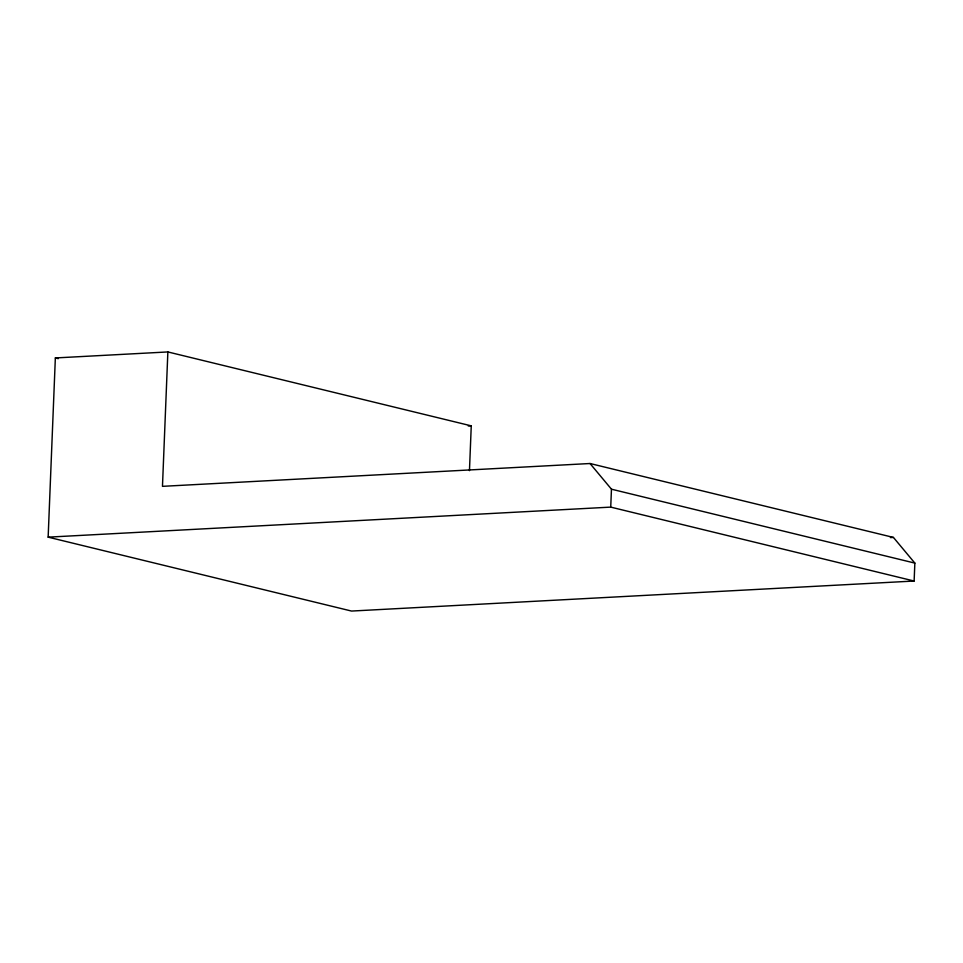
<?xml version="1.0" encoding="UTF-8"?>
<svg xmlns="http://www.w3.org/2000/svg" width="963" height="963" viewBox="0 0 963 963"><rect width="100%" height="100%" fill="white"/><g stroke="black" fill="none" stroke-linecap="round" stroke-linejoin="round"><path stroke-width="1.44" d="M167.863 351.94L162.47 486.339L590.03 463.516L893.423 537.426L914.85 563.102L914.128 581.026L351.543 611.06L48.15 537.149L55.348 357.947L167.863 351.94L471.256 425.851L469.463 470.654M914.128 581.026L610.735 507.116L611.457 489.192L590.03 463.516M468.259 426.007L471.256 425.851M48.15 537.149L610.735 507.116M890.426 537.583L893.423 537.426M611.457 489.192L914.85 563.102M55.348 357.947L58.262 358.657"/></g></svg>
